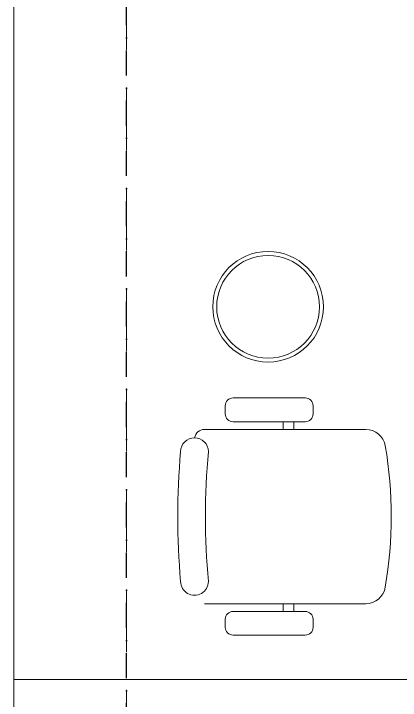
# Model space of a CAD drawing. Header units: millimetres. Extents: x 26027 to 581921, y 7230 to 233891.
# Drawn here: x 480514 to 481491, y 197888 to 199625 of the extents above; entities that cross this region are included whole.
import ezdxf

# ---------------------------------------------------------------- set-up
doc = ezdxf.new("R2010")
doc.units = ezdxf.units.MM
doc.header["$LTSCALE"] = 5
doc.linetypes.add('CENTER', pattern=[50.8, 31.75, -6.35, 6.35, -6.35])
doc.linetypes.add('DASHDOT', pattern=[25.4, 12.7, -6.35, 0, -6.35])
doc.layers.add('axes', color=9, linetype='Continuous')
for name, color, linetype, lineweight in [('Medical Equipment and Furniture', 163, 'Continuous', 0), ('NEW', 1, 'Continuous', 5), ('Walls', 32, 'Continuous', 5)]:
    doc.layers.add(name, color=color, linetype=linetype, lineweight=lineweight)

# ---------------------------------------------------------------- blocks, each defined once
blk = doc.blocks.new('*X15')
at = {"color": 0}
for p, q in [((5, 3), (5, 3)), ((5, 3), (5, 3)), ((5, 3), (5, 3)), ((5, 3), (5, 3)), ((5, 3), (5, 3)), ((5, 3), (5, 3)), ((5, 3), (5, 3)), ((5, 3), (5, 3)), ((5, 3), (5, 3)), ((5, 3), (5, 3)), ((5, 3), (5, 3)), ((5, 3), (5, 3)), ((5, 3), (5, 3)), ((5, 3), (5, 3)), ((5, 3), (5, 3)), ((5, 3), (5, 3)), ((5, 3), (5, 3)), ((5, 3), (5, 3)), ((5, 3), (5, 3)), ((5, 3), (5, 3)), ((5, 3), (5, 3)), ((5, 3), (5, 3)), ((5, 3), (5, 3)), ((5, 3), (5, 3)), ((5, 3), (5, 3)), ((5, 3), (5, 3)), ((5, 3), (5, 3)), ((5, 3), (5, 3)), ((5, 3), (5, 3)), ((5, 3), (5, 3)), ((5, 3), (5, 3)), ((5, 3), (5, 3)), ((5, 3), (5, 3)), ((5, 3), (5, 3)), ((5, 3), (5, 3)), ((5, 3), (5, 3)), ((5, 3), (5, 3)), ((5, 3), (5, 3)), ((5, 3), (5, 3)), ((5, 3), (5, 3)), ((5, 3), (5, 3)), ((5, 3), (5, 3)), ((5, 3), (5, 3)), ((5, 3), (5, 3)), ((5, 3), (5, 3)), ((5, 3), (5, 3)), ((5, 3), (5, 3)), ((5, 3), (5, 3)), ((5, 3), (5, 3)), ((5, 3), (5, 3)), ((5, 3), (5, 3)), ((5, 3), (5, 3)), ((5, 3), (5, 3)), ((5, 3), (5, 3)), ((5, 3), (5, 3)), ((5, 3), (5, 3)), ((5, 3), (5, 3)), ((5, 3), (5, 3)), ((5, 3), (5, 3)), ((5, 3), (5, 3)), ((5, 3), (5, 3)), ((5, 3), (5, 3)), ((5, 3), (5, 3)), ((5, 3), (5, 3)), ((5, 3), (5, 3)), ((5, 3), (5, 3)), ((6, 3), (5, 3)), ((5, 3), (5, 3)), ((6, 3), (5, 3)), ((5, 3), (5, 3)), ((6, 3), (5, 3)), ((5, 3), (5, 3)), ((6, 3), (5, 3)), ((5, 3), (5, 3)), ((5, 3), (5, 3)), ((5, 3), (5, 3)), ((5, 3), (5, 3)), ((5, 3), (5, 3)), ((5, 3), (5, 3)), ((5, 3), (5, 3)), ((5, 3), (5, 3)), ((5, 3), (5, 3)), ((5, 3), (5, 3)), ((5, 3), (5, 3)), ((5, 3), (5, 3)), ((5, 3), (5, 3)), ((5, 3), (5, 3)), ((5, 3), (5, 3)), ((5, 3), (5, 3)), ((5, 3), (5, 3)), ((5, 3), (5, 3)), ((5, 3), (5, 3)), ((5, 3), (5, 3)), ((5, 3), (5, 3)), ((5, 3), (5, 3)), ((5, 3), (5, 3)), ((6, 3), (6, 3)), ((6, 3), (6, 3)), ((6, 3), (6, 3)), ((6, 3), (6, 3)), ((6, 3), (6, 3)), ((6, 3), (6, 3)), ((6, 3), (6, 3)), ((6, 3), (6, 3)), ((6, 3), (6, 3)), ((6, 3), (6, 3)), ((6, 3), (6, 3)), ((6, 3), (6, 3)), ((6, 3), (6, 3)), ((6, 3), (6, 3)), ((6, 3), (6, 3)), ((6, 3), (6, 3)), ((6, 3), (6, 3)), ((6, 3), (6, 3)), ((6, 3), (6, 3)), ((6, 3), (6, 3)), ((6, 3), (6, 3)), ((6, 3), (6, 3)), ((6, 3), (6, 3)), ((6, 3), (6, 3)), ((6, 3), (6, 3)), ((6, 3), (6, 3)), ((6, 3), (6, 3)), ((6, 3), (6, 3)), ((6, 3), (6, 3)), ((6, 3), (6, 3)), ((6, 3), (6, 3)), ((6, 3), (6, 3)), ((6, 3), (6, 3)), ((6, 3), (6, 3)), ((6, 3), (6, 3)), ((6, 3), (6, 3)), ((6, 3), (6, 3)), ((6, 3), (6, 3)), ((6, 3), (6, 3)), ((6, 3), (6, 3)), ((6, 3), (6, 3)), ((6, 3), (6, 3)), ((6, 3), (6, 3)), ((6, 3), (6, 3)), ((6, 3), (6, 3)), ((6, 3), (6, 3)), ((6, 3), (6, 3)), ((6, 3), (6, 3)), ((6, 3), (6, 3)), ((6, 3), (6, 3)), ((6, 3), (6, 3)), ((6, 3), (6, 3)), ((6, 3), (6, 3)), ((6, 3), (6, 3)), ((6, 3), (6, 3)), ((6, 3), (6, 3)), ((6, 3), (6, 3)), ((6, 3), (6, 3)), ((6, 3), (6, 3)), ((6, 3), (6, 3)), ((6, 3), (6, 3)), ((6, 3), (6, 3)), ((6, 3), (6, 3)), ((6, 3), (6, 3)), ((6, 3), (6, 3)), ((6, 3), (6, 3)), ((6, 3), (6, 3)), ((6, 3), (6, 3)), ((6, 3), (6, 3)), ((6, 3), (6, 3)), ((6, 3), (6, 3)), ((6, 3), (6, 3)), ((6, 3), (6, 3)), ((6, 3), (6, 3)), ((6, 3), (6, 3)), ((6, 3), (6, 3)), ((6, 3), (6, 3)), ((6, 3), (6, 3)), ((6, 3), (6, 3)), ((6, 3), (6, 3)), ((6, 3), (6, 3)), ((6, 3), (6, 3)), ((6, 3), (6, 3)), ((6, 3), (6, 3)), ((6, 3), (6, 3)), ((6, 3), (6, 3)), ((6, 3), (6, 3)), ((6, 3), (6, 3)), ((6, 3), (6, 3)), ((6, 3), (6, 3)), ((6, 3), (6, 3)), ((6, 3), (6, 3)), ((6, 3), (6, 3)), ((6, 3), (6, 3)), ((6, 3), (6, 3)), ((6, 3), (6, 3)), ((6, 3), (6, 3)), ((6, 3), (6, 3)), ((6, 3), (6, 3)), ((6, 3), (6, 3)), ((6, 3), (6, 3)), ((6, 3), (6, 3)), ((6, 3), (6, 3)), ((6, 3), (6, 3)), ((6, 3), (6, 3)), ((6, 3), (6, 3)), ((6, 3), (6, 3)), ((6, 3), (6, 3)), ((6, 3), (6, 3)), ((6, 3), (6, 3)), ((6, 3), (6, 3)), ((6, 3), (6, 3)), ((6, 3), (6, 3)), ((6, 3), (6, 3)), ((6, 3), (6, 3)), ((6, 3), (6, 3)), ((6, 3), (6, 3)), ((6, 3), (6, 3)), ((6, 3), (6, 3)), ((6, 3), (6, 3)), ((6, 3), (6, 3)), ((6, 3), (6, 3)), ((6, 3), (6, 3)), ((6, 3), (6, 3)), ((6, 3), (6, 3)), ((6, 3), (6, 3)), ((6, 3), (6, 3)), ((6, 3), (6, 3)), ((6, 3), (6, 3)), ((6, 3), (6, 3)), ((6, 3), (6, 3)), ((6, 3), (6, 3)), ((6, 3), (6, 3)), ((6, 3), (6, 3)), ((6, 3), (6, 3)), ((6, 3), (6, 3)), ((6, 3), (6, 3)), ((6, 3), (6, 3)), ((6, 3), (6, 3)), ((6, 3), (6, 3)), ((6, 3), (6, 3)), ((6, 3), (6, 3)), ((6, 3), (6, 3)), ((6, 3), (6, 3)), ((6, 3), (6, 3)), ((6, 3), (6, 3)), ((6, 3), (6, 3)), ((6, 3), (6, 3)), ((6, 3), (6, 3)), ((6, 3), (6, 3)), ((6, 3), (6, 3)), ((6, 3), (6, 3)), ((6, 3), (6, 3)), ((6, 3), (6, 3)), ((6, 3), (6, 3)), ((6, 3), (6, 3)), ((6, 3), (6, 3)), ((6, 3), (6, 3)), ((6, 3), (6, 3)), ((6, 3), (6, 3)), ((6, 3), (6, 3)), ((6, 3), (6, 3)), ((6, 3), (6, 3)), ((6, 3), (6, 3)), ((6, 3), (6, 3)), ((6, 3), (6, 3)), ((6, 3), (6, 3)), ((6, 3), (6, 3)), ((6, 3), (6, 3)), ((6, 3), (6, 3)), ((6, 3), (6, 3)), ((6, 3), (6, 3)), ((6, 3), (6, 3)), ((6, 3), (6, 3)), ((6, 3), (6, 3)), ((6, 3), (6, 3)), ((6, 3), (6, 3)), ((6, 3), (6, 3)), ((6, 3), (6, 3)), ((6, 3), (6, 3)), ((6, 3), (6, 3)), ((6, 3), (6, 3)), ((6, 3), (6, 3)), ((6, 3), (6, 3)), ((6, 3), (6, 3)), ((6, 3), (6, 3)), ((6, 3), (6, 3)), ((6, 3), (6, 3)), ((6, 3), (6, 3)), ((6, 3), (6, 3)), ((6, 3), (6, 3)), ((6, 3), (6, 3)), ((6, 3), (6, 3)), ((6, 3), (6, 3)), ((6, 3), (6, 3)), ((6, 3), (6, 3)), ((6, 3), (6, 3)), ((6, 3), (6, 3)), ((6, 3), (6, 3)), ((6, 3), (6, 3)), ((6, 3), (6, 3)), ((6, 3), (6, 3)), ((6, 3), (6, 3)), ((6, 3), (6, 3)), ((6, 3), (5, 3)), ((6, 3), (5, 3)), ((6, 3), (5, 3)), ((6, 3), (5, 3)), ((6, 3), (5, 3)), ((6, 3), (6, 3)), ((6, 3), (6, 3)), ((6, 3), (6, 3)), ((6, 3), (6, 3)), ((6, 3), (6, 3)), ((6, 3), (6, 3)), ((6, 3), (6, 3)), ((6, 3), (6, 3)), ((6, 3), (6, 3)), ((6, 3), (6, 3)), ((6, 3), (6, 3)), ((6, 3), (6, 3)), ((6, 3), (6, 3)), ((6, 3), (6, 3)), ((6, 3), (6, 3)), ((6, 3), (6, 3)), ((6, 3), (6, 3)), ((6, 3), (6, 3)), ((6, 3), (6, 3)), ((6, 3), (6, 3)), ((6, 3), (6, 3)), ((6, 3), (6, 3)), ((6, 3), (6, 3)), ((6, 3), (6, 3)), ((6, 3), (6, 3)), ((6, 3), (6, 3)), ((6, 3), (6, 3)), ((6, 3), (6, 3)), ((6, 3), (6, 3)), ((6, 3), (6, 3)), ((6, 3), (6, 3)), ((6, 3), (6, 3)), ((6, 3), (6, 3)), ((6, 3), (6, 3)), ((6, 3), (6, 3)), ((6, 3), (6, 3)), ((6, 3), (6, 3)), ((6, 3), (6, 3)), ((6, 3), (6, 3)), ((6, 3), (6, 3)), ((6, 3), (6, 3)), ((6, 3), (6, 3)), ((6, 3), (6, 3)), ((6, 3), (6, 3)), ((6, 3), (6, 3)), ((6, 3), (6, 3)), ((6, 3), (6, 3)), ((6, 3), (6, 3)), ((6, 3), (6, 3)), ((6, 3), (6, 3)), ((6, 3), (6, 3)), ((6, 3), (6, 3)), ((6, 3), (6, 3)), ((6, 3), (6, 3)), ((6, 3), (6, 3)), ((6, 3), (6, 3)), ((6, 3), (6, 3)), ((6, 3), (6, 3)), ((6, 3), (6, 3)), ((6, 3), (6, 3)), ((6, 3), (6, 3)), ((6, 3), (6, 3)), ((6, 3), (6, 3)), ((6, 3), (6, 3)), ((6, 3), (6, 3)), ((6, 3), (6, 3)), ((6, 3), (6, 3)), ((6, 3), (6, 3)), ((6, 3), (6, 3)), ((6, 3), (6, 3)), ((6, 3), (6, 3)), ((6, 3), (6, 3)), ((6, 3), (6, 3)), ((6, 3), (6, 3)), ((6, 3), (6, 3)), ((6, 3), (6, 3)), ((6, 3), (6, 3)), ((6, 3), (6, 3)), ((6, 3), (6, 3)), ((6, 3), (6, 3)), ((6, 3), (6, 3)), ((6, 3), (6, 3)), ((6, 3), (6, 3)), ((6, 3), (6, 3)), ((6, 3), (6, 3)), ((6, 3), (6, 3)), ((6, 3), (6, 3)), ((6, 3), (6, 3)), ((6, 3), (6, 3)), ((6, 3), (6, 3)), ((6, 3), (6, 3)), ((6, 3), (6, 3)), ((6, 3), (6, 3)), ((6, 3), (6, 3)), ((6, 3), (6, 3)), ((6, 3), (6, 3)), ((6, 3), (6, 3)), ((6, 3), (6, 3)), ((6, 3), (6, 3)), ((6, 3), (6, 3)), ((6, 3), (6, 3)), ((6, 3), (6, 3)), ((6, 3), (6, 3)), ((6, 3), (6, 3)), ((6, 3), (6, 3)), ((6, 3), (6, 3)), ((6, 3), (6, 3)), ((6, 3), (6, 3)), ((6, 3), (6, 3)), ((6, 3), (6, 3)), ((6, 3), (6, 3)), ((6, 3), (6, 3)), ((6, 3), (6, 3)), ((6, 3), (6, 3)), ((6, 3), (6, 3)), ((6, 3), (6, 3)), ((6, 3), (6, 3)), ((6, 3), (6, 3)), ((6, 3), (6, 3)), ((6, 3), (6, 3)), ((6, 3), (6, 3)), ((6, 3), (6, 3)), ((6, 3), (6, 3)), ((6, 3), (6, 3)), ((6, 3), (6, 3)), ((6, 3), (6, 3)), ((6, 3), (6, 3)), ((6, 3), (6, 3)), ((6, 3), (6, 3)), ((6, 3), (6, 3)), ((6, 3), (6, 3)), ((6, 3), (6, 3)), ((6, 3), (6, 3)), ((6, 3), (6, 3)), ((6, 3), (6, 3)), ((6, 3), (6, 3)), ((6, 3), (6, 3)), ((6, 3), (6, 3)), ((6, 3), (6, 3)), ((6, 3), (6, 3)), ((6, 3), (6, 3)), ((6, 3), (6, 3)), ((6, 3), (6, 3)), ((6, 3), (6, 3)), ((6, 3), (6, 3)), ((6, 3), (6, 3)), ((6, 3), (6, 3)), ((6, 3), (6, 3)), ((6, 3), (6, 3)), ((6, 3), (6, 3)), ((6, 3), (6, 3)), ((6, 3), (6, 3)), ((6, 3), (6, 3)), ((6, 3), (6, 3)), ((6, 3), (6, 3)), ((6, 3), (6, 3)), ((6, 3), (6, 3)), ((6, 3), (6, 3)), ((6, 3), (6, 3)), ((6, 3), (6, 3)), ((6, 3), (6, 3)), ((6, 3), (6, 3)), ((6, 3), (6, 3)), ((6, 3), (6, 3)), ((6, 3), (6, 3)), ((6, 3), (6, 3)), ((6, 3), (6, 3)), ((6, 3), (6, 3)), ((6, 3), (6, 3)), ((6, 3), (6, 3)), ((6, 3), (6, 3)), ((6, 3), (6, 3)), ((6, 3), (6, 3)), ((6, 3), (6, 3)), ((6, 3), (6, 3)), ((6, 3), (6, 3)), ((6, 3), (6, 3)), ((6, 3), (6, 3)), ((6, 3), (6, 3)), ((6, 3), (6, 3)), ((6, 3), (6, 3)), ((6, 3), (6, 3)), ((6, 3), (6, 3)), ((6, 3), (6, 3)), ((6, 3), (6, 3)), ((6, 3), (6, 3)), ((6, 3), (6, 3)), ((6, 3), (6, 3)), ((6, 3), (6, 3)), ((6, 3), (6, 3)), ((6, 3), (6, 3)), ((6, 3), (6, 3)), ((6, 3), (6, 3)), ((6, 3), (6, 3)), ((6, 3), (6, 3)), ((6, 3), (6, 3)), ((6, 3), (6, 3)), ((6, 3), (6, 3)), ((6, 3), (6, 3)), ((6, 3), (6, 3)), ((6, 3), (6, 3)), ((6, 3), (6, 3)), ((6, 3), (6, 3)), ((6, 3), (6, 3)), ((6, 3), (6, 3)), ((6, 3), (6, 3)), ((6, 3), (6, 3)), ((6, 3), (6, 3)), ((6, 3), (6, 3)), ((6, 3), (6, 3)), ((6, 3), (6, 3)), ((6, 3), (6, 3)), ((6, 3), (6, 3)), ((6, 3), (6, 3)), ((6, 3), (6, 3)), ((6, 3), (6, 3)), ((6, 3), (6, 3)), ((6, 3), (6, 3)), ((6, 3), (6, 3)), ((6, 3), (6, 3)), ((6, 3), (6, 3)), ((6, 3), (6, 3)), ((6, 3), (6, 3)), ((6, 3), (6, 3)), ((6, 3), (6, 3)), ((6, 3), (6, 3)), ((6, 3), (6, 3)), ((6, 3), (6, 3)), ((6, 3), (6, 3)), ((6, 3), (6, 3)), ((6, 3), (6, 3)), ((6, 3), (6, 3)), ((6, 3), (6, 3)), ((6, 3), (6, 3)), ((6, 3), (6, 3)), ((6, 3), (6, 3)), ((6, 3), (6, 3)), ((6, 3), (6, 3)), ((6, 3), (6, 3)), ((6, 3), (6, 3)), ((6, 3), (6, 3)), ((6, 3), (6, 3)), ((6, 3), (6, 3)), ((6, 3), (6, 3)), ((6, 3), (6, 3)), ((6, 3), (6, 3)), ((6, 3), (6, 3)), ((6, 3), (6, 3)), ((6, 3), (6, 3)), ((6, 3), (6, 3)), ((6, 3), (6, 3)), ((6, 3), (6, 3)), ((6, 3), (6, 3)), ((6, 3), (6, 3)), ((6, 3), (6, 3)), ((6, 3), (6, 3)), ((6, 3), (6, 3)), ((6, 3), (6, 3)), ((6, 3), (6, 3)), ((6, 3), (6, 3)), ((6, 3), (6, 3)), ((6, 3), (6, 3)), ((6, 3), (6, 3)), ((6, 3), (6, 3)), ((6, 3), (6, 3)), ((6, 3), (6, 3)), ((6, 3), (6, 3)), ((6, 3), (6, 3)), ((6, 3), (6, 3)), ((6, 3), (6, 3)), ((6, 3), (6, 3)), ((6, 3), (6, 3)), ((6, 3), (6, 3)), ((6, 3), (6, 3)), ((6, 3), (6, 3)), ((6, 3), (6, 3)), ((6, 3), (6, 3)), ((6, 3), (6, 3)), ((6, 3), (6, 3)), ((6, 3), (6, 3)), ((6, 3), (6, 3)), ((6, 3), (6, 3)), ((6, 3), (6, 3)), ((6, 3), (6, 3)), ((6, 3), (6, 3)), ((6, 3), (6, 3)), ((6, 3), (6, 3)), ((6, 3), (6, 3)), ((6, 3), (6, 3)), ((6, 3), (6, 3)), ((6, 3), (6, 3)), ((6, 3), (6, 3)), ((6, 3), (6, 3)), ((6, 3), (6, 3)), ((6, 3), (6, 3)), ((6, 3), (6, 3)), ((6, 3), (6, 3)), ((6, 3), (6, 3)), ((6, 3), (6, 3)), ((6, 3), (6, 3)), ((6, 3), (6, 3)), ((6, 3), (6, 3)), ((6, 3), (6, 3)), ((6, 3), (6, 3)), ((6, 3), (6, 3)), ((6, 3), (6, 3)), ((6, 3), (6, 3)), ((6, 3), (6, 3)), ((6, 3), (6, 3)), ((6, 3), (6, 3)), ((6, 3), (6, 3)), ((6, 3), (6, 3)), ((6, 3), (6, 3)), ((6, 3), (6, 3)), ((6, 3), (6, 3)), ((6, 3), (6, 3)), ((6, 3), (6, 3))]:
    blk.add_line(p, q, dxfattribs=at)
blk = doc.blocks.new('*X16')
at = {"color": 0}
for p, q in [((13, 1), (13, 1)), ((13, 1), (13, 1)), ((13, 1), (13, 1)), ((13, 1), (13, 1)), ((13, 1), (13, 1)), ((13, 1), (13, 1)), ((13, 1), (13, 1)), ((13, 1), (13, 1)), ((13, 1), (13, 1)), ((13, 1), (13, 1)), ((13, 1), (13, 1)), ((13, 1), (13, 1)), ((13, 1), (13, 1)), ((13, 1), (13, 1)), ((13, 1), (13, 1)), ((13, 1), (14, 1)), ((13, 1), (14, 1)), ((13, 1), (14, 1)), ((13, 1), (13, 1)), ((13, 1), (13, 1)), ((13, 1), (13, 1)), ((13, 1), (13, 1)), ((13, 1), (13, 1)), ((13, 1), (13, 1)), ((13, 1), (13, 1)), ((13, 1), (13, 1)), ((13, 1), (13, 1)), ((13, 1), (13, 1)), ((13, 1), (13, 1)), ((13, 1), (13, 1)), ((13, 1), (13, 1)), ((13, 1), (13, 1)), ((13, 1), (13, 1)), ((13, 1), (13, 1)), ((13, 1), (13, 1)), ((13, 1), (13, 1)), ((13, 1), (13, 1)), ((13, 1), (13, 1)), ((13, 1), (13, 1)), ((13, 1), (13, 1)), ((13, 1), (13, 1)), ((13, 1), (13, 1)), ((13, 1), (13, 1)), ((13, 1), (13, 1)), ((13, 1), (13, 1)), ((13, 1), (13, 1)), ((13, 1), (13, 1)), ((13, 1), (13, 1)), ((13, 1), (13, 1)), ((13, 1), (13, 1)), ((13, 1), (13, 1)), ((13, 1), (13, 1)), ((13, 1), (13, 1)), ((13, 1), (13, 1)), ((13, 1), (13, 1)), ((13, 1), (13, 1)), ((13, 1), (13, 1)), ((13, 1), (13, 1)), ((13, 1), (13, 1)), ((13, 1), (13, 1)), ((13, 1), (13, 1)), ((13, 1), (13, 1)), ((13, 1), (13, 1)), ((13, 1), (13, 1)), ((13, 1), (13, 1)), ((13, 1), (13, 1)), ((13, 1), (13, 1)), ((13, 1), (13, 1)), ((13, 1), (13, 1)), ((13, 1), (13, 1)), ((13, 1), (13, 1)), ((13, 1), (13, 1)), ((13, 1), (13, 1)), ((13, 1), (13, 1)), ((13, 1), (13, 1)), ((13, 1), (13, 1)), ((13, 1), (13, 1)), ((13, 1), (13, 1)), ((13, 1), (13, 1)), ((13, 1), (13, 1)), ((13, 1), (13, 1)), ((13, 1), (13, 1)), ((13, 1), (13, 1)), ((13, 1), (13, 1)), ((13, 1), (13, 1)), ((13, 1), (13, 1)), ((13, 1), (13, 1)), ((13, 1), (13, 1)), ((13, 1), (13, 1)), ((13, 1), (13, 1)), ((13, 1), (13, 1)), ((13, 1), (13, 1)), ((13, 1), (13, 1)), ((13, 1), (13, 1)), ((13, 1), (13, 1)), ((13, 1), (13, 1)), ((13, 1), (13, 1)), ((13, 1), (13, 1)), ((13, 1), (13, 1)), ((13, 1), (13, 1)), ((13, 1), (13, 1)), ((13, 1), (13, 1)), ((13, 1), (13, 1)), ((13, 1), (13, 1)), ((13, 1), (13, 1)), ((13, 1), (13, 1)), ((13, 1), (13, 1)), ((13, 1), (13, 1)), ((13, 1), (13, 1)), ((13, 1), (13, 1)), ((13, 1), (13, 1)), ((13, 1), (13, 1)), ((13, 1), (13, 1)), ((13, 1), (13, 1)), ((13, 1), (13, 1)), ((13, 1), (13, 1)), ((13, 1), (13, 1)), ((13, 1), (13, 1)), ((13, 1), (13, 1)), ((13, 1), (13, 1)), ((13, 1), (13, 1)), ((13, 1), (13, 1)), ((13, 1), (13, 1)), ((13, 1), (14, 1)), ((13, 0), (13, 0)), ((13, 0), (13, 0)), ((13, 0), (13, 0)), ((13, 0), (13, 0)), ((13, 0), (13, 0)), ((13, 0), (13, 0)), ((13, 0), (13, 0)), ((13, 0), (13, 0)), ((13, 0), (13, 0)), ((13, 0), (13, 0)), ((13, 0), (13, 0)), ((13, 0), (13, 0)), ((13, 0), (13, 0)), ((13, 0), (13, 0)), ((13, 0), (13, 0)), ((13, 0), (13, 0)), ((13, 0), (13, 0)), ((13, 0), (13, 0)), ((13, 0), (13, 0)), ((13, 0), (13, 0)), ((13, 0), (13, 0)), ((13, 0), (13, 0)), ((13, 0), (13, 0)), ((13, 0), (13, 0)), ((13, 0), (13, 0)), ((13, 0), (13, 0)), ((13, 0), (13, 0)), ((13, 0), (13, 0)), ((13, 0), (13, 0)), ((13, 0), (13, 0)), ((13, 0), (13, 0)), ((13, 0), (13, 0)), ((13, 0), (13, 0)), ((13, 0), (13, 0)), ((13, 0), (13, 0)), ((13, 0), (13, 0)), ((13, 0), (13, 0)), ((13, 0), (13, 0)), ((13, 0), (13, 0)), ((13, 0), (13, 0)), ((13, 0), (13, 0)), ((13, 0), (13, 0)), ((13, 0), (13, 0)), ((13, 0), (13, 0)), ((13, 0), (13, 0)), ((13, 0), (13, 0)), ((13, 0), (13, 0)), ((13, 0), (13, 0)), ((13, 0), (14, 0)), ((13, 0), (14, 0)), ((13, 0), (13, 0)), ((13, 0), (14, 0)), ((14, 1), (14, 1)), ((14, 1), (14, 1)), ((14, 1), (14, 1)), ((14, 1), (14, 1)), ((14, 1), (14, 1)), ((14, 1), (14, 1)), ((14, 1), (14, 1)), ((14, 1), (14, 1)), ((14, 1), (14, 1)), ((14, 1), (14, 1)), ((14, 1), (14, 1)), ((14, 1), (14, 1)), ((14, 1), (14, 1)), ((14, 1), (14, 1)), ((14, 1), (14, 1)), ((14, 1), (14, 1)), ((14, 1), (14, 1)), ((14, 1), (14, 1)), ((14, 1), (14, 1)), ((14, 1), (14, 1)), ((14, 1), (14, 1)), ((14, 1), (14, 1)), ((14, 1), (14, 1)), ((14, 1), (14, 1)), ((14, 1), (14, 1)), ((14, 1), (14, 1)), ((14, 1), (14, 1)), ((14, 1), (14, 1)), ((14, 1), (14, 1)), ((14, 1), (14, 1)), ((14, 1), (14, 1)), ((14, 1), (14, 1)), ((14, 1), (14, 1)), ((14, 1), (14, 1)), ((14, 1), (14, 1)), ((14, 1), (14, 1)), ((14, 1), (14, 1)), ((14, 1), (14, 1)), ((14, 1), (14, 1)), ((14, 1), (14, 1)), ((14, 1), (14, 1)), ((14, 1), (14, 1)), ((14, 1), (14, 1)), ((14, 1), (14, 1)), ((14, 1), (14, 1)), ((14, 1), (14, 1)), ((14, 1), (14, 1)), ((14, 1), (14, 1)), ((14, 1), (14, 1)), ((14, 1), (14, 1)), ((14, 1), (14, 1)), ((14, 1), (14, 1)), ((14, 1), (14, 1)), ((14, 1), (14, 1)), ((14, 1), (14, 1)), ((14, 1), (14, 1)), ((14, 1), (14, 1)), ((14, 1), (14, 1)), ((14, 1), (14, 1)), ((14, 1), (14, 1)), ((14, 1), (14, 1)), ((14, 1), (14, 1)), ((14, 1), (14, 1)), ((14, 1), (14, 1)), ((14, 1), (14, 1)), ((14, 1), (14, 1)), ((14, 1), (14, 1)), ((14, 1), (14, 1)), ((14, 1), (14, 1)), ((14, 1), (14, 1)), ((14, 1), (14, 1)), ((14, 1), (14, 1)), ((14, 1), (14, 1)), ((14, 1), (14, 1)), ((14, 1), (14, 1)), ((14, 1), (14, 1)), ((14, 1), (14, 1)), ((14, 1), (14, 1)), ((14, 1), (14, 1)), ((14, 1), (14, 1)), ((14, 1), (14, 1)), ((14, 1), (14, 1)), ((14, 1), (14, 1)), ((14, 1), (14, 1)), ((14, 1), (14, 1)), ((14, 1), (14, 1)), ((14, 1), (14, 1)), ((14, 1), (14, 1)), ((14, 1), (14, 1)), ((14, 1), (14, 1)), ((14, 1), (14, 1)), ((14, 1), (14, 1)), ((14, 1), (14, 1)), ((14, 1), (14, 1)), ((14, 0), (14, 0)), ((14, 0), (14, 0)), ((14, 0), (14, 0)), ((14, 0), (14, 0)), ((14, 0), (14, 0)), ((14, 0), (14, 0)), ((14, 0), (14, 0)), ((14, 0), (14, 0)), ((14, 0), (14, 0)), ((14, 0), (14, 0)), ((14, 0), (14, 0)), ((14, 0), (14, 0)), ((14, 0), (14, 0)), ((14, 0), (14, 0)), ((14, 0), (14, 0)), ((14, 0), (14, 0)), ((14, 0), (14, 0)), ((14, 0), (14, 0)), ((14, 0), (14, 0)), ((14, 0), (14, 0)), ((14, 0), (14, 0)), ((14, 0), (14, 0)), ((14, 0), (14, 0)), ((14, 0), (14, 0)), ((14, 0), (14, 0)), ((14, 0), (14, 0)), ((14, 0), (14, 0)), ((14, 0), (14, 0)), ((14, 0), (14, 0)), ((14, 0), (14, 0)), ((14, 0), (14, 0)), ((14, 0), (14, 0)), ((14, 0), (14, 0)), ((14, 0), (14, 0)), ((14, 0), (14, 0)), ((14, 0), (14, 0)), ((14, 0), (14, 0)), ((14, 0), (14, 0)), ((14, 0), (14, 0)), ((14, 0), (14, 0)), ((14, 0), (14, 0)), ((14, 0), (14, 0)), ((14, 0), (14, 0)), ((14, 0), (14, 0)), ((14, 0), (14, 0)), ((14, 0), (14, 0)), ((14, 0), (14, 0)), ((14, 0), (14, 0)), ((13, 0), (13, 0)), ((13, 0), (14, 0)), ((13, 0), (13, 0)), ((13, 0), (14, 0)), ((13, 0), (13, 0)), ((13, 0), (14, 0)), ((13, 0), (13, 0)), ((13, 0), (13, 0)), ((13, 0), (13, 0)), ((13, 0), (13, 0)), ((13, 0), (14, 0)), ((13, 0), (13, 0)), ((13, 0), (14, 0)), ((13, 0), (13, 0)), ((13, 0), (14, 0)), ((13, 0), (13, 0)), ((13, 0), (14, 0)), ((13, 0), (13, 0)), ((13, 0), (14, 0)), ((13, 0), (13, 0)), ((13, 0), (14, 0)), ((13, 0), (13, 0)), ((13, 0), (14, 0)), ((13, 0), (13, 0)), ((13, 0), (13, 0)), ((13, 0), (13, 0)), ((13, 0), (14, 0)), ((13, 0), (13, 0)), ((13, 0), (14, 0)), ((13, 0), (13, 0)), ((13, 0), (14, 0)), ((13, 0), (13, 0)), ((13, 0), (14, 0)), ((13, 0), (13, 0)), ((13, 0), (13, 0)), ((13, 0), (13, 0)), ((13, 0), (13, 0)), ((13, 0), (13, 0)), ((13, 0), (13, 0)), ((13, 0), (13, 0)), ((13, 0), (13, 0)), ((13, 0), (13, 0)), ((13, 0), (13, 0)), ((13, 0), (13, 0)), ((13, 0), (13, 0)), ((13, 0), (13, 0)), ((13, 0), (13, 0)), ((13, 0), (13, 0)), ((13, 0), (13, 0)), ((13, 0), (13, 0)), ((13, 0), (13, 0)), ((13, 0), (13, 0)), ((13, 0), (13, 0)), ((13, 0), (13, 0)), ((13, 0), (13, 0)), ((13, 0), (13, 0)), ((13, 0), (13, 0)), ((13, 0), (13, 0)), ((13, 0), (13, 0)), ((13, 0), (13, 0)), ((13, 0), (13, 0)), ((13, 0), (13, 0)), ((13, 0), (13, 0)), ((13, 0), (13, 0)), ((13, -1), (13, -1)), ((13, -1), (13, -1)), ((13, -1), (13, -1)), ((13, -1), (13, -1)), ((13, -1), (13, -1)), ((13, -1), (14, -1)), ((13, -1), (13, -1)), ((14, 0), (14, 0)), ((14, 0), (14, 0)), ((14, 0), (14, 0)), ((14, 0), (14, 0)), ((14, 0), (14, 0)), ((14, 0), (14, 0)), ((14, 0), (14, 0)), ((14, 0), (14, 0)), ((14, 0), (14, 0)), ((14, 0), (14, 0)), ((14, 0), (14, 0)), ((14, 0), (14, 0)), ((14, 0), (14, 0)), ((14, 0), (14, 0)), ((14, 0), (14, 0)), ((13, 0), (14, 0)), ((14, 0), (14, 0)), ((14, 0), (14, 0)), ((14, 0), (14, 0)), ((14, 0), (14, 0)), ((14, 0), (14, 0)), ((14, 0), (14, 0)), ((14, 0), (14, 0)), ((14, 0), (14, 0)), ((14, 0), (14, 0)), ((14, 0), (14, 0)), ((14, 0), (14, 0)), ((14, 0), (14, 0)), ((14, 0), (14, 0)), ((14, 0), (14, 0)), ((14, 0), (14, 0)), ((14, 0), (14, 0)), ((14, 0), (14, 0)), ((14, 0), (14, 0)), ((14, 0), (14, 0)), ((14, 0), (14, 0)), ((14, 0), (14, 0)), ((14, 0), (14, 0)), ((14, 0), (14, 0)), ((14, 0), (14, 0)), ((14, 0), (14, 0)), ((14, 0), (14, 0)), ((14, 0), (14, 0)), ((14, 0), (14, 0)), ((14, 0), (14, 0)), ((14, 0), (14, 0)), ((14, 0), (14, 0)), ((14, 0), (14, 0)), ((14, 0), (14, 0)), ((14, 0), (14, 0)), ((14, -1), (14, -1)), ((14, -1), (14, -1)), ((14, -1), (14, -1)), ((14, -1), (14, -1)), ((14, -1), (14, -1))]:
    blk.add_line(p, q, dxfattribs=at)
blk = doc.blocks.new('GF21018-P')
at = {"color": 0}
for p, q in [((-0.2207, 0.4756), (-0.2207, 0.0675)), ((0.2205, 0.4756), (0.2205, 0.0675)), ((-0.2806, 0.3422), (-0.2598, 0.3422)), ((0.2596, 0.3422), (0.2804, 0.3422)), ((-0.3002, 0.3226), (-0.3002, 0.14)), ((-0.2402, 0.3226), (-0.2402, 0.14)), ((0.24, 0.3226), (0.24, 0.14)), ((0.3, 0.3226), (0.3, 0.14)), ((-0.2402, 0.2937), (-0.2207, 0.2937)), ((0.2205, 0.2937), (0.24, 0.2937)), ((-0.2402, 0.2671), (-0.2207, 0.2671)), ((0.2205, 0.2671), (0.24, 0.2671)), ((-0.2806, 0.1204), (-0.2598, 0.1204)), ((0.2596, 0.1204), (0.2804, 0.1204))]:
    blk.add_line(p, q, dxfattribs=at)
for points in [[(0.24, 0.2937), (0.24, 0.2937), (0.24, 0.2937), (0.24, 0.2937), (0.24, 0.2937), (0.24, 0.2937), (0.24, 0.2937), (0.24, 0.2937), (0.24, 0.2937), (0.24, 0.2937), (0.24, 0.2937), (0.24, 0.2937), (0.24, 0.2937), (0.24, 0.2937), (0.24, 0.2937), (0.24, 0.2937), (0.24, 0.2937), (0.24, 0.2937), (0.24, 0.2937), (0.24, 0.2937), (0.24, 0.2937), (0.24, 0.2937), (0.24, 0.2937), (0.24, 0.2937), (0.24, 0.2937), (0.24, 0.2937), (0.24, 0.2937), (0.24, 0.2937), (0.24, 0.2937), (0.24, 0.2937), (0.24, 0.2937), (0.24, 0.2937), (0.24, 0.2937), (0.24, 0.2937), (0.24, 0.2937), (0.24, 0.2937), (0.24, 0.2937), (0.24, 0.2937), (0.24, 0.2937), (0.24, 0.2937), (0.24, 0.2937), (0.24, 0.2937), (0.24, 0.2937), (0.24, 0.2937), (0.24, 0.2937), (0.24, 0.2937), (0.24, 0.2937), (0.24, 0.2937), (0.24, 0.2937), (0.24, 0.2937), (0.24, 0.2937), (0.24, 0.2937), (0.24, 0.2937), (0.24, 0.2937), (0.24, 0.2937), (0.24, 0.2937), (0.24, 0.2937), (0.24, 0.2937), (0.24, 0.2937), (0.24, 0.2937), (0.24, 0.2937), (0.24, 0.2937), (0.24, 0.2937), (0.24, 0.2937), (0.24, 0.2937), (0.24, 0.2937), (0.24, 0.2937), (0.24, 0.2937), (0.24, 0.2937), (0.24, 0.2937), (0.24, 0.2937), (0.24, 0.2937), (0.24, 0.2937), (0.24, 0.2937), (0.24, 0.2937), (0.24, 0.2937), (0.24, 0.2937), (0.24, 0.2937), (0.24, 0.2937), (0.24, 0.2937), (0.24, 0.2937), (0.24, 0.2937), (0.24, 0.2937), (0.24, 0.2937), (0.24, 0.2937), (0.24, 0.2937), (0.24, 0.2937), (0.24, 0.2937), (0.24, 0.2937), (0.24, 0.2937), (0.24, 0.2937), (0.24, 0.2937), (0.24, 0.2937), (0.24, 0.2937), (0.24, 0.2937), (0.24, 0.2937), (0.24, 0.2937), (0.24, 0.2937), (0.24, 0.2937), (0.24, 0.2937), (0.24, 0.2937), (0.24, 0.2937), (0.24, 0.2937), (0.24, 0.2937), (0.24, 0.2937), (0.24, 0.2937), (0.24, 0.2937), (0.24, 0.2937), (0.24, 0.2937), (0.24, 0.2937), (0.24, 0.2937), (0.24, 0.2937), (0.24, 0.2937), (0.24, 0.2937), (0.24, 0.2937), (0.24, 0.2937), (0.24, 0.2937), (0.24, 0.2937), (0.24, 0.2937), (0.24, 0.2937), (0.24, 0.2937), (0.24, 0.2937), (0.24, 0.2937), (0.24, 0.2937), (0.24, 0.2937), (0.24, 0.2937), (0.24, 0.2937), (0.24, 0.2937), (0.24, 0.2937), (0.24, 0.2937), (0.24, 0.2937), (0.24, 0.2937), (0.24, 0.2937), (0.24, 0.2937), (0.24, 0.2937), (0.24, 0.2937), (0.24, 0.2937), (0.24, 0.2937), (0.24, 0.2937), (0.24, 0.2937), (0.24, 0.2937), (0.24, 0.2937), (0.24, 0.2937), (0.24, 0.2937), (0.24, 0.2937), (0.24, 0.2937), (0.24, 0.2937), (0.24, 0.2937), (0.24, 0.2937), (0.24, 0.2937), (0.24, 0.2937), (0.24, 0.2937), (0.24, 0.2937), (0.24, 0.2937), (0.24, 0.2937), (0.24, 0.2937), (0.24, 0.2937), (0.24, 0.2937), (0.24, 0.2937), (0.24, 0.2937), (0.24, 0.2937), (0.24, 0.2937), (0.24, 0.2937), (0.24, 0.2937), (0.24, 0.2937), (0.24, 0.2937), (0.24, 0.2937), (0.24, 0.2937), (0.24, 0.2937), (0.24, 0.2937), (0.24, 0.2937), (0.24, 0.2937), (0.24, 0.2937), (0.24, 0.2937), (0.24, 0.2937), (0.24, 0.2937), (0.24, 0.2937), (0.24, 0.2937), (0.24, 0.2937), (0.24, 0.2937), (0.24, 0.2937), (0.24, 0.2937), (0.24, 0.2937), (0.24, 0.2937), (0.24, 0.2937), (0.24, 0.2937), (0.24, 0.2937), (0.24, 0.2937), (0.24, 0.2937), (0.24, 0.2937), (0.24, 0.2937), (0.24, 0.2937), (0.24, 0.2937), (0.24, 0.2937), (0.24, 0.2937), (0.24, 0.2937), (0.24, 0.2937), (0.24, 0.2937), (0.24, 0.2937), (0.24, 0.2937), (0.24, 0.2937), (0.24, 0.2937), (0.24, 0.2937), (0.24, 0.2937), (0.24, 0.2937), (0.24, 0.2937), (0.24, 0.2937), (0.24, 0.2937), (0.24, 0.2937), (0.24, 0.2937), (0.24, 0.2937), (0.24, 0.2937), (0.24, 0.2937), (0.24, 0.2937), (0.24, 0.2937), (0.24, 0.2937), (0.24, 0.2937), (0.24, 0.2937), (0.24, 0.2937), (0.24, 0.2937), (0.24, 0.2937), (0.24, 0.2937), (0.24, 0.2937), (0.24, 0.2937), (0.24, 0.2937), (0.24, 0.2937), (0.24, 0.2937), (0.24, 0.2937), (0.24, 0.2937), (0.24, 0.2937), (0.24, 0.2937), (0.24, 0.2937), (0.24, 0.2937), (0.24, 0.2937), (0.24, 0.2937), (0.24, 0.2937), (0.24, 0.2937), (0.24, 0.2937), (0.24, 0.2937), (0.24, 0.2937), (0.24, 0.2937), (0.24, 0.2937), (0.24, 0.2937), (0.24, 0.2937), (0.24, 0.2937), (0.24, 0.2937), (0.24, 0.2937), (0.24, 0.2937), (0.24, 0.2937), (0.24, 0.2937), (0.24, 0.2937), (0.24, 0.2937), (0.24, 0.2937), (0.24, 0.2937), (0.24, 0.2937), (0.24, 0.2937), (0.24, 0.2937), (0.24, 0.2937), (0.24, 0.2937), (0.24, 0.2937), (0.24, 0.2937), (0.24, 0.2937), (0.24, 0.2937), (0.24, 0.2937), (0.24, 0.2937), (0.24, 0.2937), (0.24, 0.2937), (0.24, 0.2937), (0.24, 0.2937), (0.24, 0.2937), (0.24, 0.2937), (0.24, 0.2937), (0.24, 0.2937), (0.24, 0.2937), (0.24, 0.2937), (0.24, 0.2937), (0.24, 0.2937)], [(0.24, 0.2937), (0.24, 0.2937), (0.24, 0.2937), (0.24, 0.2937), (0.24, 0.2937), (0.24, 0.2937), (0.24, 0.2937), (0.24, 0.2937), (0.24, 0.2937), (0.24, 0.2937), (0.24, 0.2937), (0.24, 0.2937), (0.24, 0.2937), (0.24, 0.2937), (0.24, 0.2937), (0.24, 0.2937), (0.24, 0.2937), (0.24, 0.2937), (0.24, 0.2937), (0.24, 0.2937), (0.24, 0.2937), (0.24, 0.2937), (0.24, 0.2937), (0.24, 0.2937), (0.24, 0.2937), (0.24, 0.2937), (0.24, 0.2937), (0.24, 0.2937), (0.24, 0.2937), (0.24, 0.2937), (0.24, 0.2937), (0.24, 0.2937), (0.24, 0.2937), (0.24, 0.2937), (0.24, 0.2937), (0.24, 0.2937), (0.24, 0.2937), (0.24, 0.2937), (0.24, 0.2937), (0.24, 0.2937), (0.24, 0.2937), (0.24, 0.2937), (0.24, 0.2937), (0.24, 0.2937), (0.24, 0.2937), (0.24, 0.2937), (0.24, 0.2937), (0.24, 0.2937), (0.24, 0.2937), (0.24, 0.2937), (0.24, 0.2937), (0.24, 0.2937), (0.24, 0.2937), (0.24, 0.2937), (0.24, 0.2937), (0.24, 0.2937), (0.24, 0.2937), (0.24, 0.2937), (0.24, 0.2937), (0.24, 0.2937), (0.24, 0.2937), (0.24, 0.2937), (0.24, 0.2937), (0.24, 0.2937), (0.24, 0.2937), (0.24, 0.2937), (0.24, 0.2937), (0.24, 0.2937), (0.24, 0.2937), (0.24, 0.2937), (0.24, 0.2937), (0.24, 0.2937), (0.24, 0.2937), (0.24, 0.2937), (0.24, 0.2937), (0.24, 0.2937), (0.24, 0.2937), (0.24, 0.2937), (0.24, 0.2937), (0.24, 0.2937), (0.24, 0.2937), (0.24, 0.2937), (0.24, 0.2937), (0.24, 0.2937), (0.24, 0.2937), (0.24, 0.2937), (0.24, 0.2937), (0.24, 0.2937), (0.24, 0.2937), (0.24, 0.2937), (0.24, 0.2937), (0.24, 0.2937), (0.24, 0.2937), (0.24, 0.2937), (0.24, 0.2937), (0.24, 0.2937), (0.24, 0.2937), (0.24, 0.2937), (0.24, 0.2937), (0.24, 0.2937), (0.24, 0.2937), (0.24, 0.2937), (0.24, 0.2937), (0.24, 0.2937), (0.24, 0.2937), (0.24, 0.2937), (0.24, 0.2937), (0.24, 0.2937), (0.24, 0.2937), (0.24, 0.2937), (0.24, 0.2937), (0.24, 0.2937), (0.24, 0.2937), (0.24, 0.2937), (0.24, 0.2937), (0.24, 0.2937), (0.24, 0.2937), (0.24, 0.2937), (0.24, 0.2937), (0.24, 0.2937), (0.24, 0.2937), (0.24, 0.2937), (0.24, 0.2937), (0.24, 0.2937), (0.24, 0.2937), (0.24, 0.2937), (0.24, 0.2937), (0.24, 0.2937), (0.24, 0.2937), (0.24, 0.2937), (0.24, 0.2937), (0.24, 0.2937), (0.24, 0.2937), (0.24, 0.2937), (0.24, 0.2937), (0.24, 0.2937), (0.24, 0.2937), (0.24, 0.2937), (0.24, 0.2937), (0.24, 0.2937), (0.24, 0.2937), (0.24, 0.2937), (0.24, 0.2937), (0.24, 0.2937), (0.24, 0.2937), (0.24, 0.2937), (0.24, 0.2937), (0.24, 0.2937), (0.24, 0.2937), (0.24, 0.2937), (0.24, 0.2937), (0.24, 0.2937), (0.24, 0.2937), (0.24, 0.2937), (0.24, 0.2937), (0.24, 0.2937), (0.24, 0.2937), (0.24, 0.2937), (0.24, 0.2937), (0.24, 0.2937), (0.24, 0.2937), (0.24, 0.2937), (0.24, 0.2937), (0.24, 0.2937), (0.24, 0.2937), (0.24, 0.2937), (0.24, 0.2937), (0.24, 0.2937), (0.24, 0.2937), (0.24, 0.2937), (0.24, 0.2937), (0.24, 0.2937), (0.24, 0.2937), (0.24, 0.2937), (0.24, 0.2937), (0.24, 0.2937), (0.24, 0.2937), (0.24, 0.2937), (0.24, 0.2937), (0.24, 0.2937), (0.24, 0.2937), (0.24, 0.2937), (0.24, 0.2937), (0.24, 0.2937), (0.24, 0.2937), (0.24, 0.2937), (0.24, 0.2937), (0.24, 0.2937), (0.24, 0.2937), (0.24, 0.2937), (0.24, 0.2937), (0.24, 0.2937), (0.24, 0.2937), (0.24, 0.2937), (0.24, 0.2937), (0.24, 0.2937), (0.24, 0.2937), (0.24, 0.2937), (0.24, 0.2937), (0.24, 0.2937), (0.24, 0.2937), (0.24, 0.2937), (0.24, 0.2937), (0.24, 0.2937), (0.24, 0.2937), (0.24, 0.2937), (0.24, 0.2937), (0.24, 0.2937), (0.24, 0.2937), (0.24, 0.2937), (0.24, 0.2937), (0.24, 0.2937), (0.24, 0.2937), (0.24, 0.2937), (0.24, 0.2937), (0.24, 0.2937), (0.24, 0.2937), (0.24, 0.2937), (0.24, 0.2937)], [(0.24, 0.2937), (0.24, 0.2937), (0.24, 0.2937), (0.24, 0.2937), (0.24, 0.2937), (0.24, 0.2937), (0.24, 0.2937), (0.24, 0.2937), (0.24, 0.2937), (0.24, 0.2937), (0.24, 0.2937), (0.24, 0.2937), (0.24, 0.2937), (0.24, 0.2937), (0.24, 0.2937), (0.24, 0.2937), (0.24, 0.2937), (0.24, 0.2937), (0.24, 0.2937), (0.24, 0.2937), (0.24, 0.2937), (0.24, 0.2937), (0.24, 0.2937), (0.24, 0.2937), (0.24, 0.2937), (0.24, 0.2937), (0.24, 0.2937), (0.24, 0.2937), (0.24, 0.2937), (0.24, 0.2937), (0.24, 0.2937), (0.24, 0.2937), (0.24, 0.2937), (0.24, 0.2937), (0.24, 0.2937), (0.24, 0.2937), (0.24, 0.2937), (0.24, 0.2937), (0.24, 0.2937), (0.24, 0.2937), (0.24, 0.2937), (0.24, 0.2937), (0.24, 0.2937), (0.24, 0.2937), (0.24, 0.2937), (0.24, 0.2937), (0.24, 0.2937), (0.24, 0.2937), (0.24, 0.2937), (0.24, 0.2937), (0.24, 0.2937), (0.24, 0.2937), (0.24, 0.2937), (0.24, 0.2937), (0.24, 0.2937), (0.24, 0.2937), (0.24, 0.2937), (0.24, 0.2937), (0.24, 0.2937), (0.24, 0.2937), (0.24, 0.2937), (0.24, 0.2937), (0.24, 0.2937), (0.24, 0.2937), (0.24, 0.2937), (0.24, 0.2937), (0.24, 0.2937), (0.24, 0.2937), (0.24, 0.2937), (0.24, 0.2937), (0.24, 0.2937), (0.24, 0.2937), (0.24, 0.2937), (0.24, 0.2937), (0.24, 0.2937), (0.24, 0.2937), (0.24, 0.2937), (0.24, 0.2937), (0.24, 0.2937), (0.24, 0.2937), (0.24, 0.2937), (0.24, 0.2937), (0.24, 0.2937), (0.24, 0.2937), (0.24, 0.2937), (0.24, 0.2937), (0.24, 0.2937), (0.24, 0.2937), (0.24, 0.2937), (0.24, 0.2937), (0.24, 0.2937), (0.24, 0.2937), (0.24, 0.2937), (0.24, 0.2937), (0.24, 0.2937), (0.24, 0.2937), (0.24, 0.2937), (0.24, 0.2937), (0.24, 0.2937), (0.24, 0.2937), (0.24, 0.2937), (0.24, 0.2937), (0.24, 0.2937), (0.24, 0.2937), (0.24, 0.2937), (0.24, 0.2937), (0.24, 0.2937), (0.24, 0.2937), (0.24, 0.2937), (0.24, 0.2937), (0.24, 0.2937), (0.24, 0.2937), (0.24, 0.2937), (0.24, 0.2937), (0.24, 0.2937), (0.24, 0.2937), (0.24, 0.2937), (0.24, 0.2937), (0.24, 0.2937), (0.24, 0.2937), (0.24, 0.2937), (0.24, 0.2937), (0.24, 0.2937), (0.24, 0.2937), (0.24, 0.2937), (0.24, 0.2937), (0.24, 0.2937), (0.24, 0.2937), (0.24, 0.2937), (0.24, 0.2937), (0.24, 0.2937), (0.24, 0.2937), (0.24, 0.2937), (0.24, 0.2937), (0.24, 0.2937), (0.24, 0.2937), (0.24, 0.2937), (0.24, 0.2937), (0.24, 0.2937), (0.24, 0.2937), (0.24, 0.2937), (0.24, 0.2937), (0.24, 0.2937), (0.24, 0.2937), (0.24, 0.2937), (0.24, 0.2937), (0.24, 0.2937), (0.24, 0.2937), (0.24, 0.2937), (0.24, 0.2937), (0.24, 0.2937), (0.24, 0.2937), (0.24, 0.2937), (0.24, 0.2937), (0.24, 0.2937), (0.24, 0.2937), (0.24, 0.2937), (0.24, 0.2937), (0.24, 0.2937), (0.24, 0.2937), (0.24, 0.2937), (0.24, 0.2937), (0.24, 0.2937), (0.24, 0.2937), (0.24, 0.2937), (0.24, 0.2937), (0.24, 0.2937), (0.24, 0.2937), (0.24, 0.2937), (0.24, 0.2937), (0.24, 0.2937), (0.24, 0.2937), (0.24, 0.2937), (0.24, 0.2937), (0.24, 0.2937), (0.24, 0.2937), (0.24, 0.2937), (0.24, 0.2937), (0.24, 0.2937), (0.24, 0.2937), (0.24, 0.2937), (0.24, 0.2937), (0.24, 0.2937), (0.24, 0.2937), (0.24, 0.2937), (0.24, 0.2937), (0.24, 0.2937), (0.24, 0.2937), (0.24, 0.2937), (0.24, 0.2937), (0.24, 0.2937), (0.24, 0.2937), (0.24, 0.2937), (0.24, 0.2937), (0.24, 0.2937), (0.24, 0.2937), (0.24, 0.2937), (0.24, 0.2937), (0.24, 0.2937), (0.24, 0.2937), (0.24, 0.2937), (0.24, 0.2937), (0.24, 0.2937), (0.24, 0.2937), (0.24, 0.2937), (0.24, 0.2937), (0.24, 0.2937), (0.24, 0.2937), (0.24, 0.2937), (0.24, 0.2937), (0.24, 0.2937), (0.24, 0.2937), (0.24, 0.2937), (0.24, 0.2937)]]:
    blk.add_lwpolyline(points, close=True, dxfattribs=at)
for centre, radius, start, end in [((-0.0001, -0.5295), 1.0695, 80.3671, 99.6329), ((-0.1707, 0.4756), 0.05, 99.6329, 180), ((0.1705, 0.4756), 0.05, 0, 80.3671), ((-0.2806, 0.3226), 0.0196, 90, 180), ((-0.2598, 0.3226), 0.0196, 360, 90), ((0.2596, 0.3226), 0.0196, 90, 180), ((0.2804, 0.3226), 0.0196, 0, 90), ((-0.2806, 0.14), 0.0196, 180, 270), ((-0.2598, 0.14), 0.0196, 270, 360), ((0.2596, 0.14), 0.0196, 180, 270), ((0.2804, 0.14), 0.0196, 270, 0), ((-0.1643, 0.0425), 0.0351, 90, 270), ((0, 1.8467), 1.7767, 264.6946, 275.3053), ((0.1641, 0.0425), 0.0351, 270, 90), ((-0.1957, 0.0675), 0.025, 180, 261.4721), ((0, 1.8314), 1.8314, 264.8532, 275.147)]:
    blk.add_arc(centre, radius, start, end, dxfattribs=at)
at = {"layer": 'NEW', "color": 0, "linetype": 'Continuous'}
for points in [[(0.24, 0.2937), (0.24, 0.2937), (0.24, 0.2937), (0.24, 0.2937), (0.24, 0.2937), (0.24, 0.2937), (0.24, 0.2937), (0.24, 0.2937)], [(0.24, 0.2937), (0.24, 0.2937), (0.24, 0.2937), (0.24, 0.2937), (0.24, 0.2937), (0.24, 0.2937), (0.24, 0.2937)], [(0.24, 0.2937), (0.24, 0.2937), (0.24, 0.2937), (0.24, 0.2937), (0.24, 0.2937), (0.24, 0.2937), (0.24, 0.2937), (0.24, 0.2937), (0.24, 0.2937)], [(0.24, 0.2937), (0.24, 0.2937), (0.24, 0.2937), (0.24, 0.2937), (0.24, 0.2937), (0.24, 0.2937), (0.24, 0.2937), (0.24, 0.2937), (0.24, 0.2937), (0.24, 0.2937)], [(0.24, 0.2937), (0.24, 0.2937), (0.24, 0.2937), (0.24, 0.2937), (0.24, 0.2937), (0.24, 0.2937), (0.24, 0.2937), (0.24, 0.2937), (0.24, 0.2937), (0.24, 0.2937), (0.24, 0.2937), (0.24, 0.2937), (0.24, 0.2937), (0.24, 0.2937), (0.24, 0.2937)], [(0.24, 0.2937), (0.24, 0.2937), (0.24, 0.2937), (0.24, 0.2937), (0.24, 0.2937), (0.24, 0.2937), (0.24, 0.2937), (0.24, 0.2937), (0.24, 0.2937), (0.24, 0.2937)], [(0.24, 0.2937), (0.24, 0.2937), (0.24, 0.2937), (0.24, 0.2937), (0.24, 0.2937), (0.24, 0.2937), (0.24, 0.2937), (0.24, 0.2937), (0.24, 0.2937), (0.24, 0.2937)], [(0.24, 0.2937), (0.24, 0.2937), (0.24, 0.2937), (0.24, 0.2937), (0.24, 0.2937), (0.24, 0.2937), (0.24, 0.2937), (0.24, 0.2937), (0.24, 0.2937), (0.24, 0.2937)], [(0.24, 0.2937), (0.24, 0.2937), (0.24, 0.2937), (0.24, 0.2937), (0.24, 0.2937), (0.24, 0.2937), (0.24, 0.2937), (0.24, 0.2937), (0.24, 0.2937), (0.24, 0.2937), (0.24, 0.2937), (0.24, 0.2937), (0.24, 0.2937), (0.24, 0.2937), (0.24, 0.2937), (0.24, 0.2937), (0.24, 0.2937), (0.24, 0.2937)], [(0.24, 0.2937), (0.24, 0.2937), (0.24, 0.2937), (0.24, 0.2937), (0.24, 0.2937), (0.24, 0.2937), (0.24, 0.2937), (0.24, 0.2937), (0.24, 0.2937), (0.24, 0.2937), (0.24, 0.2937), (0.24, 0.2937)], [(0.24, 0.2937), (0.24, 0.2937), (0.24, 0.2937), (0.24, 0.2937), (0.24, 0.2937), (0.24, 0.2937), (0.24, 0.2937)], [(0.24, 0.2937), (0.24, 0.2937), (0.24, 0.2937), (0.24, 0.2937), (0.24, 0.2937), (0.24, 0.2937), (0.24, 0.2937), (0.24, 0.2937), (0.24, 0.2937), (0.24, 0.2937), (0.24, 0.2937), (0.24, 0.2937), (0.24, 0.2937), (0.24, 0.2937), (0.24, 0.2937), (0.24, 0.2937), (0.24, 0.2937), (0.24, 0.2937), (0.24, 0.2937), (0.24, 0.2937), (0.24, 0.2937), (0.24, 0.2937), (0.24, 0.2937), (0.24, 0.2937), (0.24, 0.2937), (0.24, 0.2937), (0.24, 0.2937), (0.24, 0.2937), (0.24, 0.2937), (0.24, 0.2937), (0.24, 0.2937), (0.24, 0.2937), (0.24, 0.2937), (0.24, 0.2937), (0.24, 0.2937), (0.24, 0.2937), (0.24, 0.2937), (0.24, 0.2937), (0.24, 0.2937), (0.24, 0.2937), (0.24, 0.2937), (0.24, 0.2937), (0.24, 0.2937), (0.24, 0.2937), (0.24, 0.2937), (0.24, 0.2937), (0.24, 0.2937), (0.24, 0.2937), (0.24, 0.2937), (0.24, 0.2937), (0.24, 0.2937), (0.24, 0.2937), (0.24, 0.2937), (0.24, 0.2937), (0.24, 0.2937), (0.24, 0.2937), (0.24, 0.2937), (0.24, 0.2937), (0.24, 0.2937), (0.24, 0.2937), (0.24, 0.2937), (0.24, 0.2937), (0.24, 0.2937), (0.24, 0.2937), (0.24, 0.2937), (0.24, 0.2937), (0.24, 0.2937), (0.24, 0.2937), (0.24, 0.2937), (0.24, 0.2937), (0.24, 0.2937), (0.24, 0.2937), (0.24, 0.2937), (0.24, 0.2937), (0.24, 0.2937), (0.24, 0.2937), (0.24, 0.2937), (0.24, 0.2937), (0.24, 0.2937), (0.24, 0.2937), (0.24, 0.2937), (0.24, 0.2937), (0.24, 0.2937), (0.24, 0.2937), (0.24, 0.2937), (0.24, 0.2937), (0.24, 0.2937), (0.24, 0.2937), (0.24, 0.2937), (0.24, 0.2937), (0.24, 0.2937), (0.24, 0.2937), (0.24, 0.2937), (0.24, 0.2937), (0.24, 0.2937), (0.24, 0.2937), (0.24, 0.2937), (0.24, 0.2937), (0.24, 0.2937), (0.24, 0.2937), (0.24, 0.2937), (0.24, 0.2937), (0.24, 0.2937), (0.24, 0.2937), (0.24, 0.2937), (0.24, 0.2937), (0.24, 0.2937), (0.24, 0.2937), (0.24, 0.2937), (0.24, 0.2937), (0.24, 0.2937)], [(0.24, 0.2937), (0.24, 0.2937), (0.24, 0.2937), (0.24, 0.2937), (0.24, 0.2937), (0.24, 0.2937), (0.24, 0.2937), (0.24, 0.2937), (0.24, 0.2937), (0.24, 0.2937), (0.24, 0.2937), (0.24, 0.2937), (0.24, 0.2937), (0.24, 0.2937), (0.24, 0.2937), (0.24, 0.2937), (0.24, 0.2937)], [(0.24, 0.2937), (0.24, 0.2937), (0.24, 0.2937), (0.24, 0.2937), (0.24, 0.2937), (0.24, 0.2937), (0.24, 0.2937), (0.24, 0.2937), (0.24, 0.2937), (0.24, 0.2937), (0.24, 0.2937), (0.24, 0.2937), (0.24, 0.2937), (0.24, 0.2937), (0.24, 0.2937), (0.24, 0.2937), (0.24, 0.2937), (0.24, 0.2937), (0.24, 0.2937), (0.24, 0.2937), (0.24, 0.2937), (0.24, 0.2937), (0.24, 0.2937), (0.24, 0.2937), (0.24, 0.2937), (0.24, 0.2937), (0.24, 0.2937), (0.24, 0.2937), (0.24, 0.2937), (0.24, 0.2937), (0.24, 0.2937), (0.24, 0.2937), (0.24, 0.2937), (0.24, 0.2937), (0.24, 0.2937), (0.24, 0.2937), (0.24, 0.2937), (0.24, 0.2937), (0.24, 0.2937), (0.24, 0.2937), (0.24, 0.2937), (0.24, 0.2937), (0.24, 0.2937), (0.24, 0.2937), (0.24, 0.2937), (0.24, 0.2937), (0.24, 0.2937), (0.24, 0.2937), (0.24, 0.2937), (0.24, 0.2937), (0.24, 0.2937), (0.24, 0.2937), (0.24, 0.2937), (0.24, 0.2937), (0.24, 0.2937), (0.24, 0.2937), (0.24, 0.2937), (0.24, 0.2937), (0.24, 0.2937), (0.24, 0.2937), (0.24, 0.2937), (0.24, 0.2937), (0.24, 0.2937), (0.24, 0.2937), (0.24, 0.2937), (0.24, 0.2937), (0.24, 0.2937), (0.24, 0.2937), (0.24, 0.2937), (0.24, 0.2937), (0.24, 0.2937), (0.24, 0.2937), (0.24, 0.2937), (0.24, 0.2937), (0.24, 0.2937), (0.24, 0.2937), (0.24, 0.2937), (0.24, 0.2937), (0.24, 0.2937), (0.24, 0.2937), (0.24, 0.2937), (0.24, 0.2937), (0.24, 0.2937), (0.24, 0.2937), (0.24, 0.2937), (0.24, 0.2937), (0.24, 0.2937), (0.24, 0.2937), (0.24, 0.2937)], [(0.24, 0.2937), (0.24, 0.2937), (0.24, 0.2937), (0.24, 0.2937), (0.24, 0.2937), (0.24, 0.2937), (0.24, 0.2937), (0.24, 0.2937), (0.24, 0.2937), (0.24, 0.2937), (0.24, 0.2937), (0.24, 0.2937), (0.24, 0.2937), (0.24, 0.2937), (0.24, 0.2937), (0.24, 0.2937), (0.24, 0.2937), (0.24, 0.2937), (0.24, 0.2937), (0.24, 0.2937), (0.24, 0.2937), (0.24, 0.2937), (0.24, 0.2937), (0.24, 0.2937), (0.24, 0.2937), (0.24, 0.2937), (0.24, 0.2937), (0.24, 0.2937), (0.24, 0.2937), (0.24, 0.2937), (0.24, 0.2937), (0.24, 0.2937), (0.24, 0.2937), (0.24, 0.2937), (0.24, 0.2937), (0.24, 0.2937), (0.24, 0.2937), (0.24, 0.2937), (0.24, 0.2937), (0.24, 0.2937), (0.24, 0.2937), (0.24, 0.2937), (0.24, 0.2937), (0.24, 0.2937), (0.24, 0.2937), (0.24, 0.2937), (0.24, 0.2937), (0.24, 0.2937), (0.24, 0.2937), (0.24, 0.2937), (0.24, 0.2937), (0.24, 0.2937), (0.24, 0.2937), (0.24, 0.2937)]]:
    blk.add_lwpolyline(points, dxfattribs=at)
at = {"color": 0}
for name, xscale, yscale, zscale in [('*X15', 8.59375e-11, 8.59375e-11, 8.59375e-11), ('*X16', 5.5e-11, 5.5e-11, 5.5e-11)]:
    blk.add_blockref(name, (0.24, 0.2937), dxfattribs=dict(at, xscale=xscale, yscale=yscale, zscale=zscale))
blk = doc.blocks.new('WM00001-P')
blk.add_circle((0, 0), 0.14)
at = {"color": 8}
blk.add_circle((0, 0), 0.13, dxfattribs=at)

msp = doc.modelspace()

# ---------------------------------------------------------------- linework, layer by layer
at = {"layer": 'axes', "linetype": 'CENTER', "lineweight": 0}
msp.add_line((480798.8, 120285.6, 0), (480798.8, 230811.1, 0), dxfattribs=at)
at = {"layer": 'axes', "linetype": 'DASHDOT'}
msp.add_line((480798.8, 120285.6, 0), (480798.8, 230811.1, 0), dxfattribs=at)
at = {"layer": 'Medical Equipment and Furniture'}
msp.add_line((480513.8, 197940.3, 0.5), (481543.8, 197940.3, 0.5), dxfattribs=at)
at = {"layer": 'Walls'}
msp.add_line((480513.8, 200230.3, 2.4), (480513.8, 193560.3, -3.1), dxfattribs=at)

# ---------------------------------------------------------------- block references
at = {"layer": 'Medical Equipment and Furniture', "extrusion": (-7.77426e-06, -8.17011e-07, 1), "zscale": 1000.000000000003}
for name, p, xscale, yscale, rotation in [('WM00001-P', (481157, 198883.6, -3.4), -1000.000000000001, 1000.000000000005, 347.9985892354695), ('GF21018-P', (480928.4, 198352.6, -3.4), 1000.000000000003, 1000.000000000003, 269.9985892353254)]:
    msp.add_blockref(name, p, dxfattribs=dict(at, xscale=xscale, yscale=yscale, rotation=rotation))

doc.saveas('drawing.dxf')
